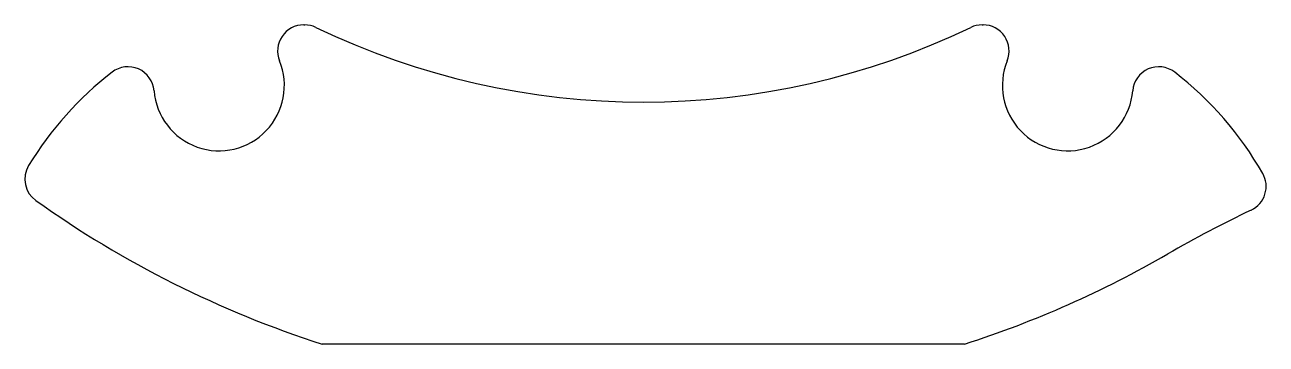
# Model space of a CAD drawing. Extents: x -47.4 to 47.7, y -76.5 to -52.
import ezdxf

# ---------------------------------------------------------------- set-up
doc = ezdxf.new("R2010")
doc.units = 0
doc.header["$MEASUREMENT"] = 0
doc.layers.add('VISIBLE', color=7, linetype='CONTINUOUS')

msp = doc.modelspace()

# ---------------------------------------------------------------- linework, layer by layer
at = {"layer": 'VISIBLE'}
for p, q in [((-26.018, -52.026), (-25.943, -52.026)), ((25.943, -52.026), (26.018, -52.026)), ((24.598, -76.469), (-24.598, -76.469))]:
    msp.add_line(p, q, dxfattribs=at)
for centre, radius, start, end in [((-26.018, -54.026), 2, 90, 202.19045), ((-25.943, -54.026), 2, 64.34996, 90), ((0, 0), 57.933, 244.34996, 295.65004), ((25.943, -54.026), 2, 90, 115.65004), ((26.018, -54.026), 2, 337.80955, 90), ((-32.5, -56.67), 5, 184.62728, 22.19045), ((32.5, -56.67), 5, 157.80955, 355.37272), ((-24.598, -76.469), 26.318, 127.72467, 148.71917), ((-39.477, -57.235), 2, 4.62728, 127.72467), ((39.477, -57.235), 2, 52.27533, 175.37272), ((24.598, -76.469), 26.318, 29.76394, 52.27533), ((-45.381, -63.843), 2, 148.71917, 234.59404), ((45.708, -64.397), 2, 295.41947, 29.76394), ((0, 0), 80.328, 234.59404, 252.1685), ((85.403, -147.922), 90.478, 115.41947, 120), ((0, 0), 80.328, 287.8315, 300)]:
    msp.add_arc(centre, radius, start, end, dxfattribs=at)

doc.saveas('drawing.dxf')
